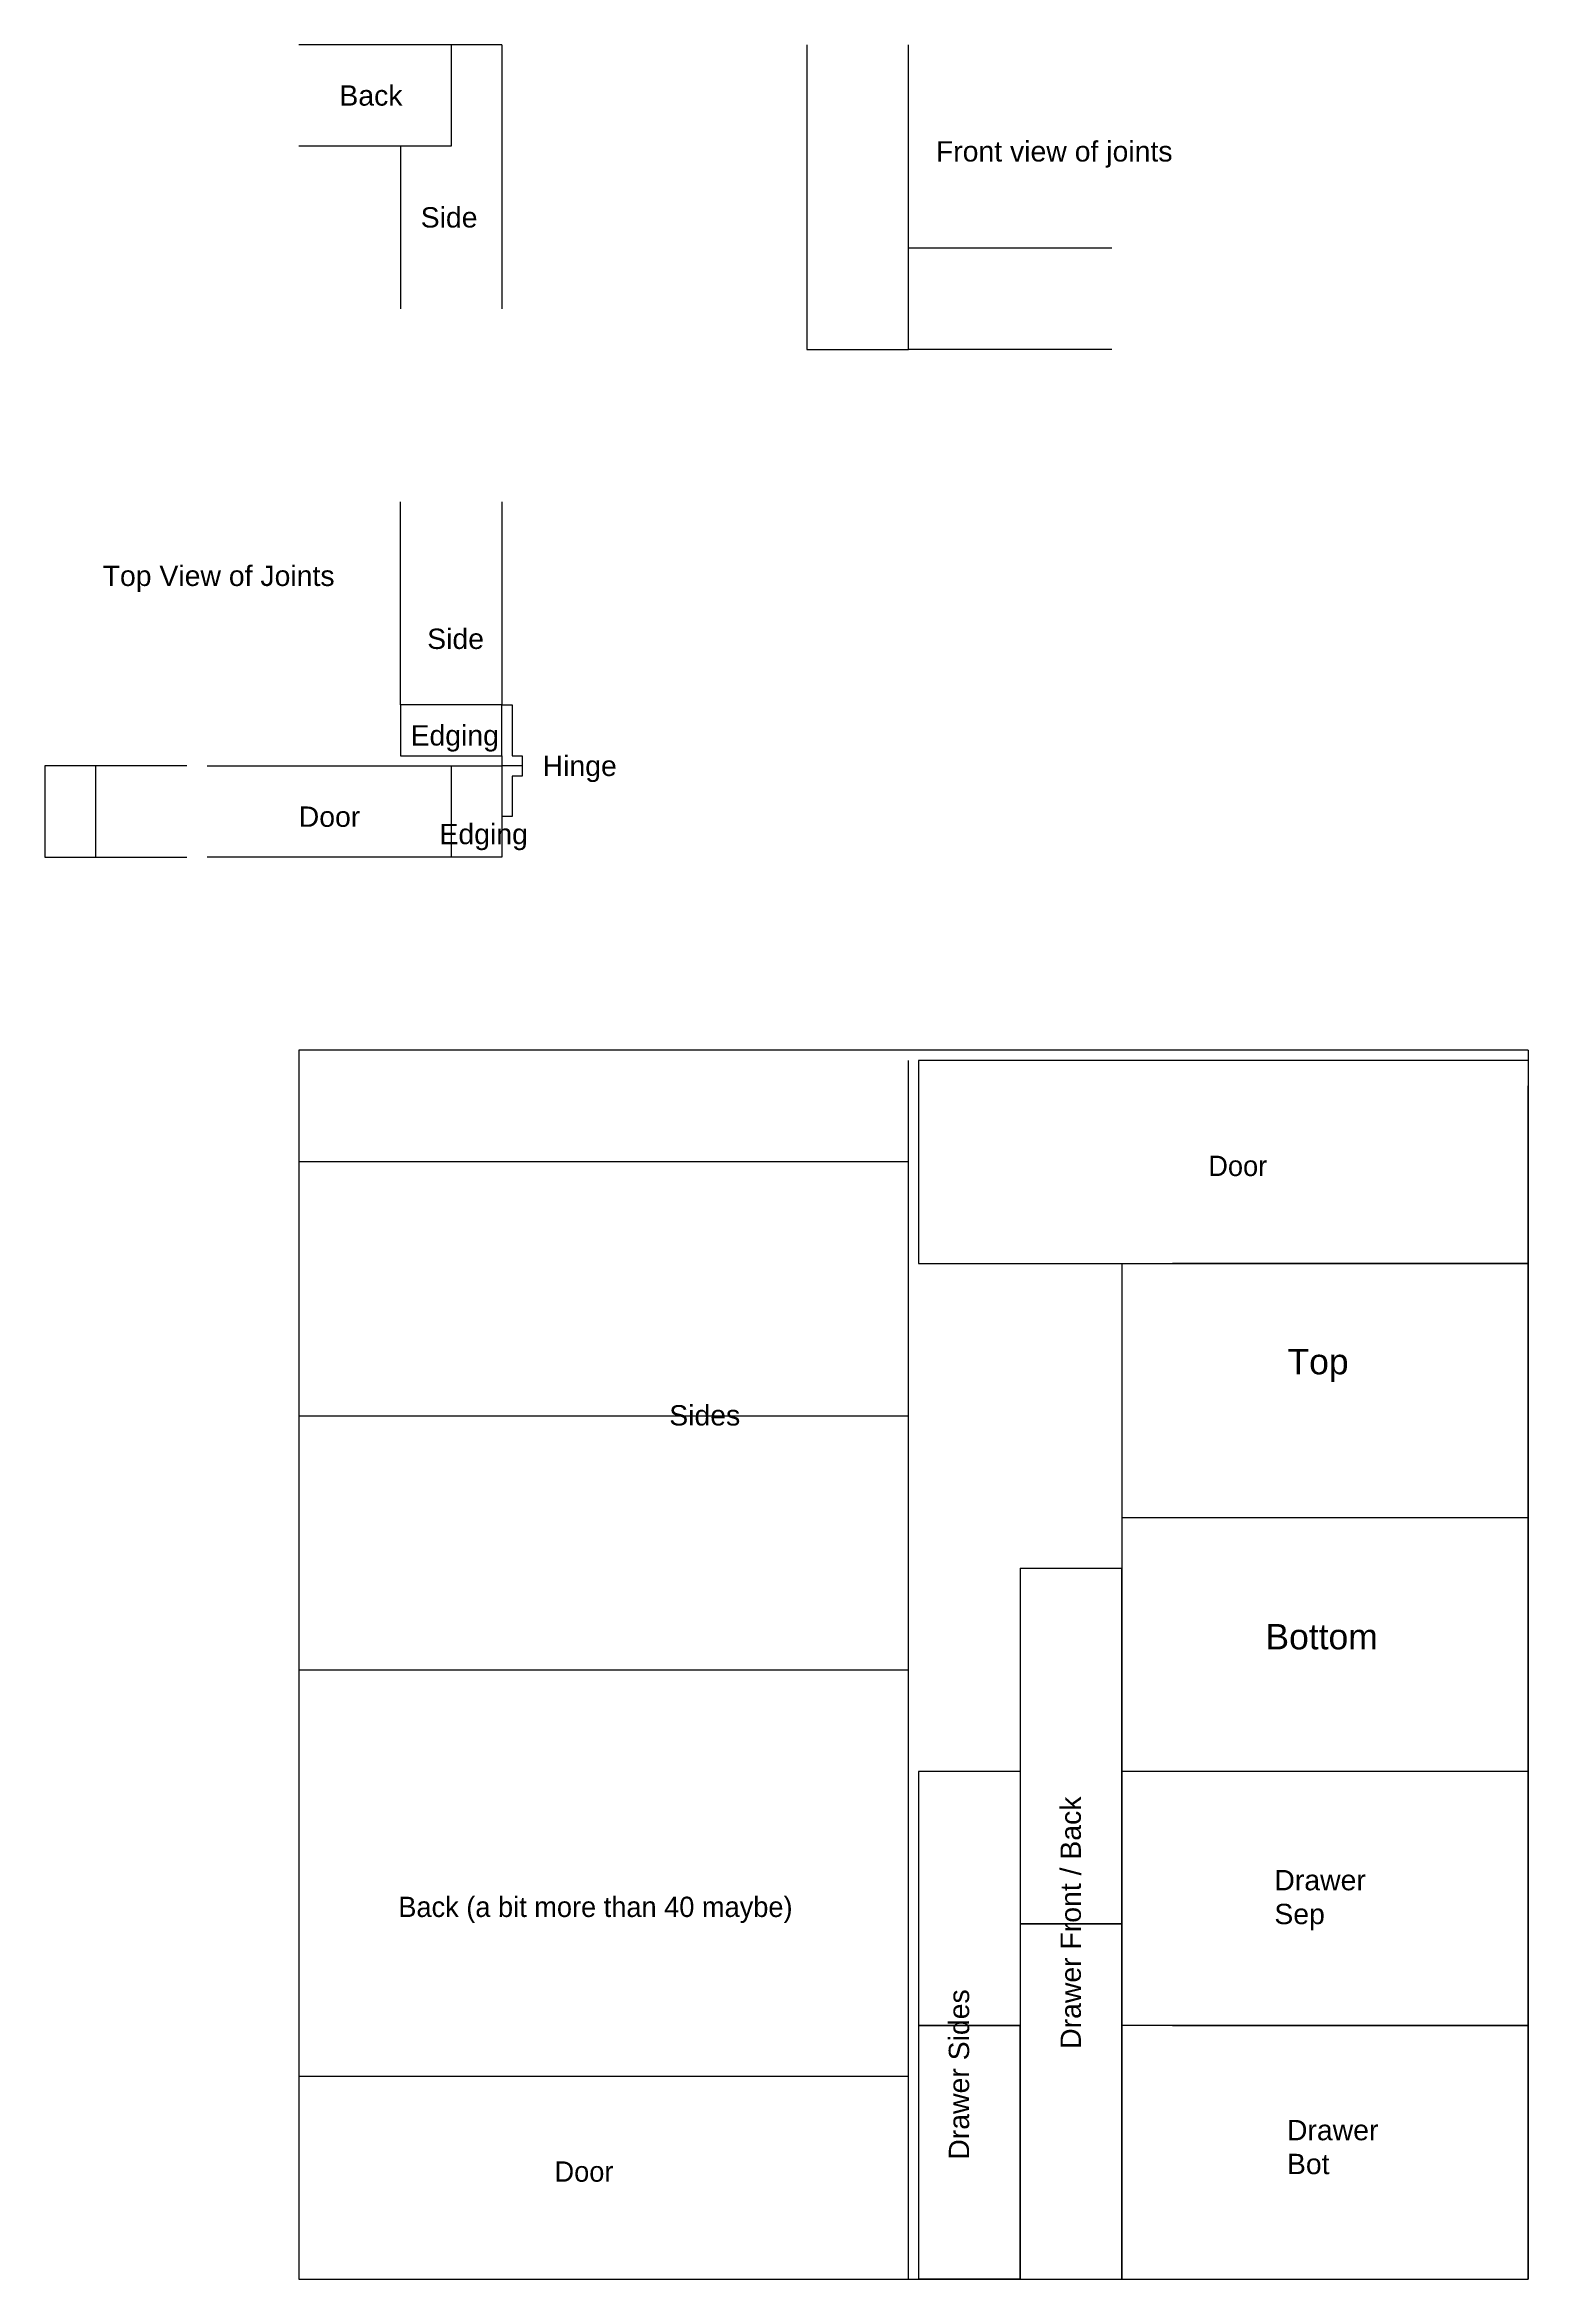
# Model space of a CAD drawing. Header units: millimetres. Extents: x 25 to 171, y 40 to 260.
import ezdxf

# ---------------------------------------------------------------- set-up
doc = ezdxf.new("R2010")
doc.units = ezdxf.units.MM
doc.layers.get('0').update_dxf_attribs({"linetype": 'CONTINUOUS', "lineweight": 25, "true_color": 0x000000})
doc.styles.add('textstyle0', font='')
doc.styles.add('textstyle1', font='txt')
doc.styles.add('textstyle10', font='')
doc.styles.add('textstyle11', font='')
doc.styles.add('textstyle12', font='')
doc.styles.add('textstyle13', font='')
doc.styles.add('textstyle14', font='')
doc.styles.add('textstyle15', font='')
doc.styles.add('textstyle16', font='')
doc.styles.add('textstyle17', font='')
doc.styles.add('textstyle18', font='')
doc.styles.add('textstyle2', font='')
doc.styles.add('textstyle3', font='')
doc.styles.add('textstyle4', font='')
doc.styles.add('textstyle5', font='')
doc.styles.add('textstyle6', font='')
doc.styles.add('textstyle7', font='')
doc.styles.add('textstyle8', font='')
doc.styles.add('textstyle9', font='')
doc.styles.get('textstyle0').set_extended_font_data('Arial')
doc.styles.get('textstyle10').set_extended_font_data('Arial')
doc.styles.get('textstyle11').set_extended_font_data('Arial')
doc.styles.get('textstyle12').set_extended_font_data('Arial')
doc.styles.get('textstyle13').set_extended_font_data('Arial')
doc.styles.get('textstyle14').set_extended_font_data('Arial')
doc.styles.get('textstyle15').set_extended_font_data('Arial')
doc.styles.get('textstyle16').set_extended_font_data('Arial')
doc.styles.get('textstyle17').set_extended_font_data('Arial')
doc.styles.get('textstyle18').set_extended_font_data('textstyle18')
doc.styles.get('textstyle2').set_extended_font_data('textstyle2')
doc.styles.get('textstyle3').set_extended_font_data('Arial')
doc.styles.get('textstyle4').set_extended_font_data('Arial')
doc.styles.get('textstyle5').set_extended_font_data('Arial')
doc.styles.get('textstyle6').set_extended_font_data('Arial')
doc.styles.get('textstyle7').set_extended_font_data('Arial')
doc.styles.get('textstyle8').set_extended_font_data('Arial')
doc.styles.get('textstyle9').set_extended_font_data('Arial')

msp = doc.modelspace()

# ---------------------------------------------------------------- linework, layer by layer
for p, q in [((65, 260), (50, 260)), ((50, 260), (50, 260)), ((70, 260), (65, 260)), ((65, 260), (65, 250)), ((70, 260), (70, 234)), ((100, 260), (100, 230)), ((110, 230), (110, 260)), ((110, 260), (110, 260)), ((60, 250), (50, 250)), ((50, 250), (50, 250)), ((65, 250), (60, 250)), ((60, 250), (60, 234)), ((110, 240), (130, 240)), ((130, 240), (130, 240)), ((60, 234), (60, 234)), ((70, 234), (70, 234)), ((100, 230), (110, 230)), ((130, 230), (110, 230)), ((110, 230), (110, 230)), ((60, 195), (60, 215)), ((60, 215), (60, 215)), ((70, 215), (70, 195)), ((70, 195), (60, 195)), ((60, 195), (60, 190)), ((70, 190), (70, 195)), ((70, 195), (70, 195)), ((70, 195), (71, 195)), ((71, 195), (71, 190)), ((60, 190), (70, 190)), ((70, 190), (70, 189)), ((71, 190), (72, 190)), ((72, 190), (72, 188)), ((30, 189), (25, 189)), ((25, 189), (25, 180)), ((39, 189), (30, 189)), ((30, 189), (30, 180)), ((41, 189), (65, 189)), ((65, 189), (65, 180)), ((65, 189), (70, 189)), ((70, 189), (70, 180)), ((70, 189), (70, 189)), ((72, 189), (70, 189)), ((70, 189), (70, 189)), ((72, 188), (71, 188)), ((71, 188), (71, 184)), ((72, 188), (72, 188)), ((71, 184), (70, 184)), ((70, 184), (70, 184)), ((25, 180), (30, 180)), ((30, 180), (39, 180)), ((30, 180), (30, 180)), ((65, 180), (41, 180)), ((41, 180), (41, 180)), ((70, 180), (65, 180)), ((65, 180), (65, 180)), ((171, 161), (50, 161)), ((50, 161), (50, 40)), ((171, 161), (171, 40)), ((50, 160), (50, 120)), ((110, 40), (110, 160)), ((171, 160), (111, 160)), ((111, 160), (111, 140)), ((171, 140), (171, 157.5)), ((110, 150), (50, 150)), ((111, 140), (171, 140)), ((131, 140), (131, 115)), ((171, 140), (136, 140)), ((171, 115), (171, 140)), ((50, 125), (110, 125)), ((50, 122.5), (50, 82.5)), ((131, 115), (131, 90)), ((131, 115), (171, 115)), ((171, 90), (171, 115)), ((121, 110), (121, 75)), ((121, 110), (131, 110)), ((131, 75), (131, 110)), ((50, 100), (110, 100)), ((121, 90), (111, 90)), ((111, 90), (111, 65)), ((171, 90), (131, 90)), ((131, 90), (131, 65)), ((171, 65), (171, 90)), ((50, 80), (50, 40)), ((131, 75), (121, 75)), ((121, 75), (121, 40)), ((121, 75), (131, 75)), ((131, 40), (131, 75)), ((121, 65), (111, 65)), ((111, 65), (111, 40)), ((111, 65), (121, 65)), ((121, 40), (121, 65)), ((171, 65), (131, 65)), ((131, 65), (131, 40)), ((136, 65), (171, 65)), ((171, 40), (171, 65)), ((50, 60), (110, 60)), ((50, 60), (110, 60)), ((50, 40), (171, 40)), ((50, 40), (110, 40)), ((121, 40), (111, 40)), ((111, 40), (121, 40)), ((121, 40), (146, 40)), ((121, 40), (131, 40)), ((136, 40), (171, 40))]:
    msp.add_line(p, q)

# ---------------------------------------------------------------- texts
at = {"char_height": 1, "attachment_point": 1}
for s, insert, style in [('\\H2;Back', (54, 256), 'textstyle3'), ('\\H2;Front view of joints', (112.7, 250.5), 'textstyle17'), ('\\H2;Side', (62, 244), 'textstyle4'), ('\\H2;Top View of Joints', (30.7, 208.71), 'textstyle10'), ('\\H2;Side', (62.64, 202.51), 'textstyle6'), ('\\H2;Edging', (61, 193), 'textstyle7'), ('\\H2;Hinge', (74, 190), 'textstyle8'), ('\\H2;Door', (50, 185), 'textstyle5'), ('\\H2;Edging', (63.85, 183.29), 'textstyle9'), ('\\H2;Door', (139.51, 150.62), 'textstyle18'), ('\\H2.5;Top', (147.3, 131.6), 'textstyle12'), ('\\H2;Sides', (86.46, 126.06), 'textstyle0'), ('\\H2.5;Bottom', (145.13, 104.52), 'textstyle13'), ('\\H2;Drawer\\PSep', (146.01, 80.3), 'textstyle14'), ('\\H2;Back (a bit more than 40 maybe)', (59.8, 77.67), 'textstyle1'), ('\\H2;Drawer\\PBot', (147.25, 55.69), 'textstyle11'), ('\\H2;Door', (75.17, 51.61), 'textstyle2')]:
    msp.add_mtext(s, dxfattribs=dict(at, insert=insert, style=style))
at = {"char_height": 1, "attachment_point": 1, "rotation": 90}
for s, insert, style in [('\\H2;Drawer Front / Back', (124.97, 62.69), 'textstyle16'), ('\\H2;Drawer Sides', (113.97, 51.78), 'textstyle15')]:
    msp.add_mtext(s, dxfattribs=dict(at, insert=insert, style=style))

doc.saveas('drawing.dxf')
